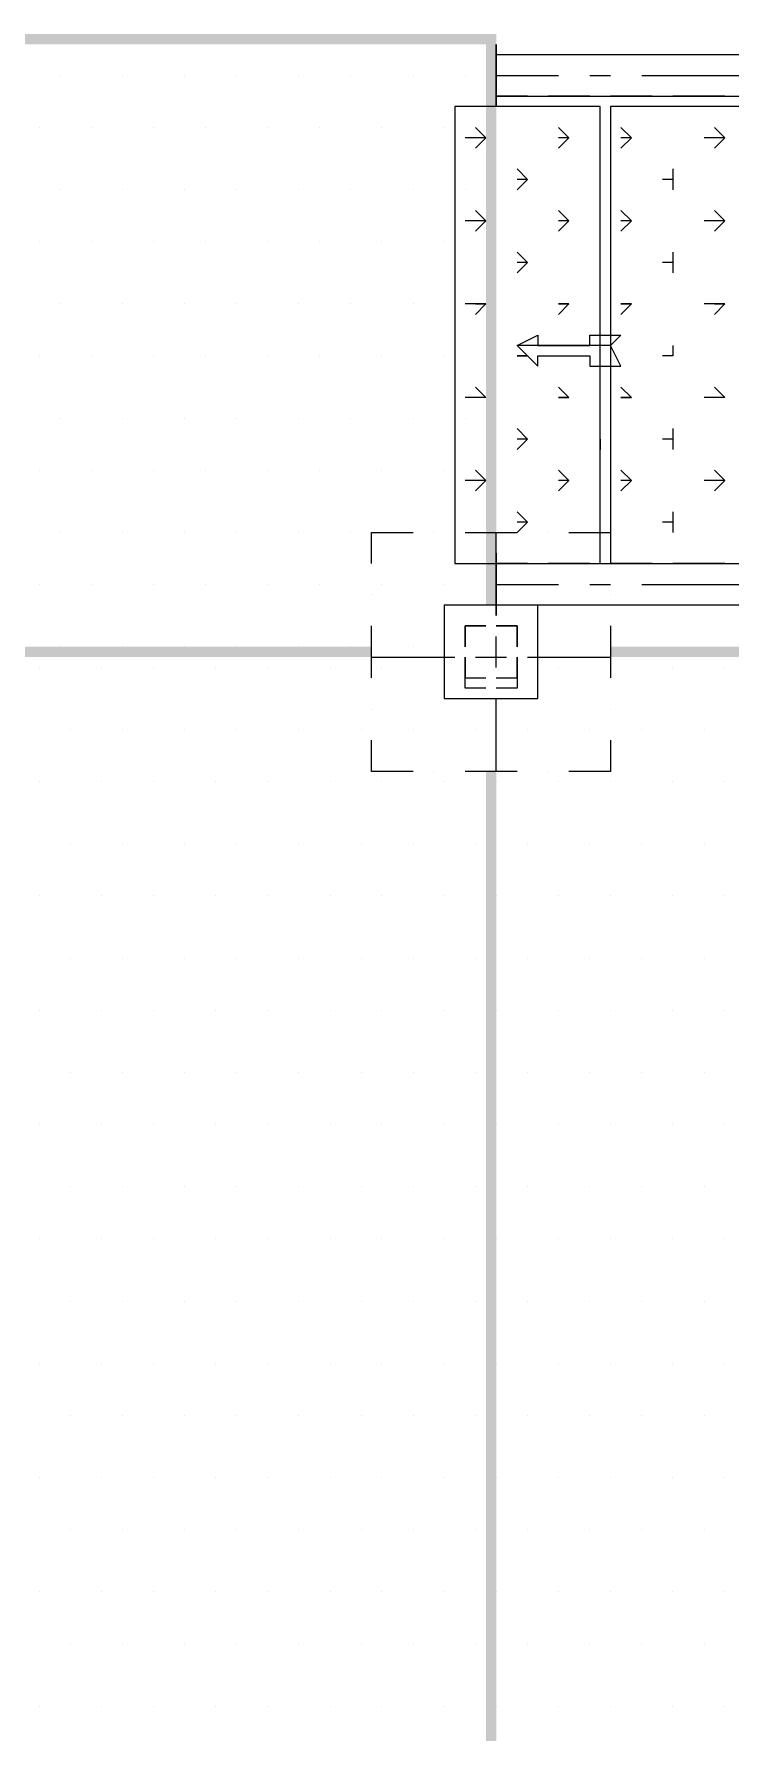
# Model space of a CAD drawing. Header units: metres. Extents: x -941 to 1333, y -28 to 1490.
# Drawn here: x 995.761 to 996.897, y 358.442 to 361.214 of the extents above; entities that cross this region are included whole.
import ezdxf

# ---------------------------------------------------------------- set-up
doc = ezdxf.new("R2010")
doc.units = ezdxf.units.M

msp = doc.modelspace()

# ---------------------------------------------------------------- linework, layer by layer
at = {"lineweight": 0}
for points in [[(996.51569, 361.09565), (996.51569, 361.1974), (996.51569, 361.09565)], [(996.51569, 361.1974), (996.51569, 361.11261), (999.02553, 361.11261), (999.02553, 361.18044), (996.51569, 361.18044)], [(996.51569, 361.09565), (996.51569, 361.1974), (996.51569, 361.09565)], [(995.80343, 361.14652), (995.80343, 361.14652)], [(995.90518, 361.14652), (995.90518, 361.14652)], [(996.00693, 361.14652), (996.00693, 361.14652)], [(996.09173, 361.14652), (996.09173, 361.14652)], [(996.19348, 361.14652), (996.19348, 361.14652)], [(996.27827, 361.14652), (996.27827, 361.14652)], [(996.38002, 361.14652), (996.38002, 361.14652)], [(996.46481, 361.14652), (996.46481, 361.14652)], [(996.51569, 361.14652), (996.61744, 361.14652)], [(996.66831, 361.14652), (996.70223, 361.14652)], [(996.7531, 361.14652), (996.97356, 361.14652)], [(996.56656, 361.11261), (996.51569, 361.11261)], [(996.66831, 361.11261), (996.60048, 361.11261)], [(996.77006, 361.11261), (996.70223, 361.11261)], [(996.88877, 361.11261), (996.80398, 361.11261)], [(995.76952, 361.06173), (995.76952, 361.06173)], [(995.85431, 361.06173), (995.85431, 361.06173)], [(995.95606, 361.06173), (995.95606, 361.06173)], [(996.04085, 361.06173), (996.04085, 361.06173)], [(996.1426, 361.06173), (996.1426, 361.06173)], [(996.22739, 361.06173), (996.22739, 361.06173)], [(996.32914, 361.06173), (996.32914, 361.06173)], [(996.43089, 361.06173), (996.43089, 361.06173)], [(996.48177, 361.06173), (996.49873, 361.04477), (996.46481, 361.04477)], [(996.61744, 361.06173), (996.63439, 361.04477), (996.61744, 361.04477)], [(996.71919, 361.06173), (996.73615, 361.04477), (996.71919, 361.04477)], [(996.87181, 361.06173), (996.88877, 361.04477), (996.85485, 361.04477)], [(996.49873, 361.04477), (996.48177, 361.02781)], [(996.63439, 361.04477), (996.61744, 361.02781)], [(996.73615, 361.04477), (996.71919, 361.02781)], [(996.88877, 361.04477), (996.87181, 361.02781)], [(996.5496, 360.9939), (996.56656, 360.97694), (996.5496, 360.97694)], [(996.68527, 360.9939), (996.68527, 360.9939)], [(996.80398, 360.9939), (996.80398, 360.97694), (996.78702, 360.97694)], [(995.80343, 360.95998), (995.80343, 360.95998)], [(995.90518, 360.95998), (995.90518, 360.95998)], [(996.00693, 360.95998), (996.00693, 360.95998)], [(996.09173, 360.95998), (996.09173, 360.95998)], [(996.19348, 360.95998), (996.19348, 360.95998)], [(996.27827, 360.95998), (996.27827, 360.95998)], [(996.38002, 360.95998), (996.38002, 360.95998)], [(996.46481, 360.95998), (996.46481, 360.95998)], [(996.56656, 360.97694), (996.5496, 360.95998)], [(996.68527, 360.97694), (996.68527, 360.97694)], [(996.68527, 360.95998), (996.68527, 360.95998)], [(996.80398, 360.97694), (996.80398, 360.95998)], [(996.48177, 360.92606), (996.49873, 360.90911), (996.46481, 360.90911)], [(996.61744, 360.92606), (996.63439, 360.90911), (996.61744, 360.90911)], [(996.71919, 360.92606), (996.73615, 360.90911), (996.71919, 360.90911)], [(996.87181, 360.92606), (996.88877, 360.90911), (996.85485, 360.90911)], [(996.49873, 360.90911), (996.48177, 360.89215)], [(996.63439, 360.90911), (996.61744, 360.89215)], [(996.73615, 360.90911), (996.71919, 360.89215)], [(996.88877, 360.90911), (996.87181, 360.89215)], [(995.76952, 360.87519), (995.76952, 360.87519)], [(995.85431, 360.87519), (995.85431, 360.87519)], [(995.95606, 360.87519), (995.95606, 360.87519)], [(996.04085, 360.87519), (996.04085, 360.87519)], [(996.1426, 360.87519), (996.1426, 360.87519)], [(996.22739, 360.87519), (996.22739, 360.87519)], [(996.32914, 360.87519), (996.32914, 360.87519)], [(996.43089, 360.87519), (996.43089, 360.87519)], [(996.5496, 360.85823), (996.56656, 360.84127), (996.5496, 360.84127)], [(996.56656, 360.84127), (996.5496, 360.82431)], [(996.68527, 360.84127), (996.68527, 360.85823)], [(996.68527, 360.84127), (996.68527, 360.84127)], [(996.80398, 360.85823), (996.80398, 360.84127), (996.78702, 360.84127)], [(996.80398, 360.84127), (996.80398, 360.82431)], [(996.68527, 360.82431), (996.68527, 360.82431)], [(995.80343, 360.77344), (995.80343, 360.77344)], [(995.90518, 360.77344), (995.90518, 360.77344)], [(996.00693, 360.77344), (996.00693, 360.77344)], [(996.09173, 360.77344), (996.09173, 360.77344)], [(996.19348, 360.77344), (996.19348, 360.77344)], [(996.27827, 360.77344), (996.27827, 360.77344)], [(996.38002, 360.77344), (996.38002, 360.77344)], [(996.48177, 360.77344), (996.49873, 360.77344), (996.46481, 360.77344)], [(996.46481, 360.77344), (996.46481, 360.77344)], [(996.49873, 360.77344), (996.48177, 360.75648)], [(996.61744, 360.77344), (996.63439, 360.77344), (996.61744, 360.77344)], [(996.63439, 360.77344), (996.61744, 360.75648)], [(996.71919, 360.77344), (996.73615, 360.77344), (996.71919, 360.77344)], [(996.73615, 360.77344), (996.71919, 360.75648)], [(996.87181, 360.77344), (996.88877, 360.77344), (996.85485, 360.77344)], [(996.88877, 360.77344), (996.87181, 360.75648)], [(996.5496, 360.70561), (996.58352, 360.72256), (996.58352, 360.70561), (996.66831, 360.70561), (996.66831, 360.72256), (996.71919, 360.72256), (996.70223, 360.70561), (996.5496, 360.70561), (996.58352, 360.67169), (996.58352, 360.68865), (996.66831, 360.68865), (996.66831, 360.67169), (996.71919, 360.67169), (996.70223, 360.70561)], [(996.5496, 360.70561), (996.56656, 360.68865), (996.5496, 360.68865), (996.56656, 360.68865)], [(996.68527, 360.70561), (996.68527, 360.70561)], [(996.80398, 360.70561), (996.80398, 360.68865), (996.78702, 360.68865)], [(995.76952, 360.68865), (995.76952, 360.68865)], [(995.85431, 360.68865), (995.85431, 360.68865)], [(995.95606, 360.68865), (995.95606, 360.68865)], [(996.04085, 360.68865), (996.04085, 360.68865)], [(996.1426, 360.68865), (996.1426, 360.68865)], [(996.22739, 360.68865), (996.22739, 360.68865)], [(996.32914, 360.68865), (996.32914, 360.68865)], [(996.43089, 360.68865), (996.43089, 360.68865)], [(996.68527, 360.68865), (996.68527, 360.68865)], [(996.68527, 360.68865), (996.68527, 360.68865)], [(996.80398, 360.68865), (996.80398, 360.68865)], [(996.48177, 360.63777), (996.49873, 360.62081), (996.46481, 360.62081)], [(996.49873, 360.62081), (996.48177, 360.62081)], [(996.61744, 360.63777), (996.63439, 360.62081), (996.61744, 360.62081), (996.63439, 360.62081)], [(996.71919, 360.63777), (996.73615, 360.62081), (996.71919, 360.62081), (996.73615, 360.62081)], [(996.87181, 360.63777), (996.88877, 360.62081), (996.85485, 360.62081)], [(996.88877, 360.62081), (996.87181, 360.62081)], [(995.80343, 360.5869), (995.80343, 360.5869)], [(995.90518, 360.5869), (995.90518, 360.5869)], [(996.00693, 360.5869), (996.00693, 360.5869)], [(996.09173, 360.5869), (996.09173, 360.5869)], [(996.19348, 360.5869), (996.19348, 360.5869)], [(996.27827, 360.5869), (996.27827, 360.5869)], [(996.38002, 360.5869), (996.38002, 360.5869)], [(996.46481, 360.5869), (996.46481, 360.5869)], [(996.5496, 360.56994), (996.56656, 360.55298), (996.5496, 360.55298)], [(996.68527, 360.56994), (996.68527, 360.56994)], [(996.80398, 360.56994), (996.80398, 360.55298), (996.78702, 360.55298)], [(996.56656, 360.55298), (996.5496, 360.53602)], [(996.68527, 360.55298), (996.68527, 360.55298)], [(996.68527, 360.55298), (996.68527, 360.53602)], [(996.80398, 360.55298), (996.80398, 360.53602)], [(995.76952, 360.5021), (995.76952, 360.5021)], [(995.85431, 360.5021), (995.85431, 360.5021)], [(995.95606, 360.5021), (995.95606, 360.5021)], [(996.04085, 360.5021), (996.04085, 360.5021)], [(996.1426, 360.5021), (996.1426, 360.5021)], [(996.22739, 360.5021), (996.22739, 360.5021)], [(996.32914, 360.5021), (996.32914, 360.5021)], [(996.43089, 360.5021), (996.43089, 360.5021)], [(996.48177, 360.5021), (996.49873, 360.48515), (996.46481, 360.48515)], [(996.49873, 360.48515), (996.48177, 360.46819)], [(996.61744, 360.5021), (996.63439, 360.48515), (996.61744, 360.48515)], [(996.63439, 360.48515), (996.61744, 360.46819)], [(996.71919, 360.5021), (996.73615, 360.48515), (996.71919, 360.48515)], [(996.73615, 360.48515), (996.71919, 360.46819)], [(996.87181, 360.5021), (996.88877, 360.48515), (996.85485, 360.48515)], [(996.88877, 360.48515), (996.87181, 360.46819)], [(996.5496, 360.43427), (996.56656, 360.41731), (996.5496, 360.41731)], [(996.68527, 360.41731), (996.68527, 360.43427)], [(996.80398, 360.43427), (996.80398, 360.41731), (996.78702, 360.41731)], [(995.80343, 360.40035), (995.80343, 360.40035)], [(995.90518, 360.40035), (995.90518, 360.40035)], [(996.00693, 360.40035), (996.00693, 360.40035)], [(996.09173, 360.40035), (996.09173, 360.40035)], [(996.19348, 360.40035), (996.19348, 360.40035)], [(996.27827, 360.40035), (996.27827, 360.40035)], [(996.31219, 360.34948), (996.31219, 360.40035), (996.38002, 360.40035)], [(996.38002, 360.40035), (996.38002, 360.40035)], [(996.41394, 360.40035), (996.41394, 360.40035)], [(996.46481, 360.40035), (996.5496, 360.40035)], [(996.46481, 360.40035), (996.46481, 360.40035)], [(996.51569, 360.26469), (996.51569, 360.40035)], [(996.56656, 360.41731), (996.5496, 360.40035)], [(996.60048, 360.40035), (996.60048, 360.40035)], [(996.63439, 360.40035), (996.70223, 360.40035), (996.70223, 360.34948)], [(996.68527, 360.41731), (996.68527, 360.41731)], [(996.68527, 360.40035), (996.68527, 360.40035)], [(996.80398, 360.41731), (996.80398, 360.40035)], [(996.48177, 360.34948), (996.48177, 360.34948)], [(996.51569, 360.36644), (996.51569, 360.26469), (996.51569, 360.36644)], [(996.51569, 360.36644), (996.51569, 360.26469), (996.51569, 360.36644)], [(996.56656, 360.34948), (996.51569, 360.34948)], [(996.51569, 360.26469), (996.51569, 360.34948), (999.02553, 360.34948), (999.02553, 360.28165), (996.51569, 360.28165)], [(996.66831, 360.34948), (996.60048, 360.34948)], [(996.61744, 360.34948), (996.61744, 360.34948)], [(996.77006, 360.34948), (996.70223, 360.34948)], [(996.73615, 360.34948), (996.71919, 360.34948)], [(996.88877, 360.34948), (996.80398, 360.34948)], [(996.87181, 360.34948), (996.87181, 360.34948)], [(995.76952, 360.31556), (995.76952, 360.31556)], [(995.85431, 360.31556), (995.85431, 360.31556)], [(995.95606, 360.31556), (995.95606, 360.31556)], [(996.04085, 360.31556), (996.04085, 360.31556)], [(996.1426, 360.31556), (996.1426, 360.31556)], [(996.22739, 360.31556), (996.22739, 360.31556)], [(996.32914, 360.31556), (996.32914, 360.31556)], [(996.43089, 360.31556), (996.43089, 360.31556)], [(996.51569, 360.31556), (996.61744, 360.31556)], [(996.66831, 360.31556), (996.70223, 360.31556)], [(996.7531, 360.31556), (996.97356, 360.31556)], [(996.31219, 360.2986), (996.31219, 360.2986)], [(996.70223, 360.2986), (996.70223, 360.2986)], [(996.31219, 360.16294), (996.31219, 360.24773)], [(996.51569, 360.17989), (996.51569, 360.23077)], [(996.70223, 360.24773), (996.70223, 360.16294)], [(995.80343, 360.21381), (995.80343, 360.21381)], [(995.90518, 360.21381), (995.90518, 360.21381)], [(996.00693, 360.21381), (996.00693, 360.21381)], [(996.09173, 360.21381), (996.09173, 360.21381)], [(996.19348, 360.21381), (996.19348, 360.21381)], [(996.27827, 360.21381), (996.27827, 360.21381)], [(996.38002, 360.21381), (996.38002, 360.21381)], [(996.46481, 360.21381), (996.46481, 360.21381)], [(995.76952, 360.17989), (995.76952, 360.17989)], [(995.87127, 360.17989), (995.87127, 360.17989)], [(995.95606, 360.17989), (995.95606, 360.17989)], [(996.05781, 360.17989), (996.05781, 360.17989)], [(996.1426, 360.17989), (996.1426, 360.17989)], [(996.24435, 360.17989), (996.24435, 360.17989)], [(996.31219, 360.19685), (996.44785, 360.19685)], [(996.32914, 360.17989), (996.32914, 360.17989)], [(996.43089, 360.17989), (996.43089, 360.17989)], [(996.49873, 360.14598), (996.46481, 360.14598), (996.46481, 360.16294), (996.46481, 360.19685), (996.46481, 360.16294), (996.49873, 360.16294)], [(996.48177, 360.19685), (996.53264, 360.19685)], [(996.51569, 360.16294), (996.5496, 360.16294), (996.5496, 360.19685), (996.5496, 360.16294), (996.5496, 360.14598), (996.51569, 360.14598)], [(996.51569, 360.17989), (996.51569, 360.17989)], [(996.56656, 360.19685), (996.70223, 360.19685)], [(996.61744, 360.17989), (996.61744, 360.17989)], [(996.70223, 360.17989), (996.70223, 360.17989)], [(996.80398, 360.17989), (996.80398, 360.17989)], [(996.88877, 360.17989), (996.88877, 360.17989)], [(996.5496, 360.16294), (996.5496, 360.16294)], [(996.51569, 360.01031), (996.51569, 360.12902)], [(996.31219, 360.11206), (996.31219, 360.11206)], [(996.70223, 360.11206), (996.70223, 360.11206)], [(995.82039, 360.07814), (995.82039, 360.07814)], [(995.90518, 360.07814), (995.90518, 360.07814)], [(996.00693, 360.07814), (996.00693, 360.07814)], [(996.09173, 360.07814), (996.09173, 360.07814)], [(996.19348, 360.07814), (996.19348, 360.07814)], [(996.29523, 360.07814), (996.29523, 360.07814)], [(996.38002, 360.07814), (996.38002, 360.07814)], [(996.48177, 360.07814), (996.48177, 360.07814)], [(996.56656, 360.07814), (996.56656, 360.07814)], [(996.66831, 360.07814), (996.66831, 360.07814)], [(996.7531, 360.07814), (996.7531, 360.07814)], [(996.85485, 360.07814), (996.85485, 360.07814)], [(996.38002, 360.01031), (996.31219, 360.01031), (996.31219, 360.06119)], [(996.70223, 360.06119), (996.70223, 360.01031), (996.63439, 360.01031)], [(996.41394, 360.01031), (996.41394, 360.01031)], [(996.5496, 360.01031), (996.46481, 360.01031)], [(996.60048, 360.01031), (996.60048, 360.01031)], [(995.76952, 359.99335), (995.76952, 359.99335)], [(995.87127, 359.99335), (995.87127, 359.99335)], [(995.95606, 359.99335), (995.95606, 359.99335)], [(996.05781, 359.99335), (996.05781, 359.99335)], [(996.1426, 359.99335), (996.1426, 359.99335)], [(996.24435, 359.99335), (996.24435, 359.99335)], [(996.32914, 359.99335), (996.32914, 359.99335)], [(996.43089, 359.99335), (996.43089, 359.99335)], [(996.51569, 359.99335), (996.51569, 359.99335)], [(996.61744, 359.99335), (996.61744, 359.99335)], [(996.70223, 359.99335), (996.70223, 359.99335)], [(996.80398, 359.99335), (996.80398, 359.99335)], [(996.88877, 359.99335), (996.88877, 359.99335)], [(995.82039, 359.8916), (995.82039, 359.8916)], [(995.90518, 359.8916), (995.90518, 359.8916)], [(996.00693, 359.8916), (996.00693, 359.8916)], [(996.09173, 359.8916), (996.09173, 359.8916)], [(996.19348, 359.8916), (996.19348, 359.8916)], [(996.29523, 359.8916), (996.29523, 359.8916)], [(996.38002, 359.8916), (996.38002, 359.8916)], [(996.48177, 359.8916), (996.48177, 359.8916)], [(996.56656, 359.8916), (996.56656, 359.8916)], [(996.66831, 359.8916), (996.66831, 359.8916)], [(996.7531, 359.8916), (996.7531, 359.8916)], [(996.85485, 359.8916), (996.85485, 359.8916)], [(995.76952, 359.80681), (995.76952, 359.80681)], [(995.87127, 359.80681), (995.87127, 359.80681)], [(995.95606, 359.80681), (995.95606, 359.80681)], [(996.05781, 359.80681), (996.05781, 359.80681)], [(996.1426, 359.80681), (996.1426, 359.80681)], [(996.24435, 359.80681), (996.24435, 359.80681)], [(996.32914, 359.80681), (996.32914, 359.80681)], [(996.43089, 359.80681), (996.43089, 359.80681)], [(996.51569, 359.80681), (996.51569, 359.80681)], [(996.61744, 359.80681), (996.61744, 359.80681)], [(996.70223, 359.80681), (996.70223, 359.80681)], [(996.80398, 359.80681), (996.80398, 359.80681)], [(996.88877, 359.80681), (996.88877, 359.80681)], [(995.82039, 359.70506), (995.82039, 359.70506)], [(995.90518, 359.70506), (995.90518, 359.70506)], [(996.00693, 359.70506), (996.00693, 359.70506)], [(996.09173, 359.70506), (996.09173, 359.70506)], [(996.19348, 359.70506), (996.19348, 359.70506)], [(996.29523, 359.70506), (996.29523, 359.70506)], [(996.38002, 359.70506), (996.38002, 359.70506)], [(996.48177, 359.70506), (996.48177, 359.70506)], [(996.56656, 359.70506), (996.56656, 359.70506)], [(996.66831, 359.70506), (996.66831, 359.70506)], [(996.7531, 359.70506), (996.7531, 359.70506)], [(996.85485, 359.70506), (996.85485, 359.70506)], [(995.76952, 359.62027), (995.76952, 359.62027)], [(995.87127, 359.62027), (995.87127, 359.62027)], [(995.95606, 359.62027), (995.95606, 359.62027)], [(996.05781, 359.62027), (996.05781, 359.62027)], [(996.1426, 359.62027), (996.1426, 359.62027)], [(996.24435, 359.62027), (996.24435, 359.62027)], [(996.32914, 359.62027), (996.32914, 359.62027)], [(996.43089, 359.62027), (996.43089, 359.62027)], [(996.51569, 359.62027), (996.51569, 359.62027)], [(996.61744, 359.62027), (996.61744, 359.62027)], [(996.70223, 359.62027), (996.70223, 359.62027)], [(996.80398, 359.62027), (996.80398, 359.62027)], [(996.88877, 359.62027), (996.88877, 359.62027)], [(995.82039, 359.51852), (995.82039, 359.51852)], [(995.90518, 359.51852), (995.90518, 359.51852)], [(996.00693, 359.51852), (996.00693, 359.51852)], [(996.09173, 359.51852), (996.09173, 359.51852)], [(996.19348, 359.51852), (996.19348, 359.51852)], [(996.29523, 359.51852), (996.29523, 359.51852)], [(996.38002, 359.51852), (996.38002, 359.51852)], [(996.48177, 359.51852), (996.48177, 359.51852)], [(996.56656, 359.51852), (996.56656, 359.51852)], [(996.66831, 359.51852), (996.66831, 359.51852)], [(996.7531, 359.51852), (996.7531, 359.51852)], [(996.85485, 359.51852), (996.85485, 359.51852)], [(995.76952, 359.43373), (995.76952, 359.43373)], [(995.87127, 359.43373), (995.87127, 359.43373)], [(995.95606, 359.43373), (995.95606, 359.43373)], [(996.05781, 359.43373), (996.05781, 359.43373)], [(996.1426, 359.43373), (996.1426, 359.43373)], [(996.24435, 359.43373), (996.24435, 359.43373)], [(996.32914, 359.43373), (996.32914, 359.43373)], [(996.43089, 359.43373), (996.43089, 359.43373)], [(996.51569, 359.43373), (996.51569, 359.43373)], [(996.61744, 359.43373), (996.61744, 359.43373)], [(996.70223, 359.43373), (996.70223, 359.43373)], [(996.80398, 359.43373), (996.80398, 359.43373)], [(996.88877, 359.43373), (996.88877, 359.43373)], [(995.82039, 359.33197), (995.82039, 359.33197)], [(995.90518, 359.33197), (995.90518, 359.33197)], [(996.00693, 359.33197), (996.00693, 359.33197)], [(996.09173, 359.33197), (996.09173, 359.33197)], [(996.19348, 359.33197), (996.19348, 359.33197)], [(996.29523, 359.33197), (996.29523, 359.33197)], [(996.38002, 359.33197), (996.38002, 359.33197)], [(996.48177, 359.33197), (996.48177, 359.33197)], [(996.56656, 359.33197), (996.56656, 359.33197)], [(996.66831, 359.33197), (996.66831, 359.33197)], [(996.7531, 359.33197), (996.7531, 359.33197)], [(996.85485, 359.33197), (996.85485, 359.33197)], [(995.76952, 359.24718), (995.76952, 359.24718)], [(995.87127, 359.24718), (995.87127, 359.24718)], [(995.95606, 359.24718), (995.95606, 359.24718)], [(996.05781, 359.24718), (996.05781, 359.24718)], [(996.1426, 359.24718), (996.1426, 359.24718)], [(996.24435, 359.24718), (996.24435, 359.24718)], [(996.32914, 359.24718), (996.32914, 359.24718)], [(996.43089, 359.24718), (996.43089, 359.24718)], [(996.51569, 359.24718), (996.51569, 359.24718)], [(996.61744, 359.24718), (996.61744, 359.24718)], [(996.70223, 359.24718), (996.70223, 359.24718)], [(996.80398, 359.24718), (996.80398, 359.24718)], [(996.88877, 359.24718), (996.88877, 359.24718)], [(995.82039, 359.14543), (995.82039, 359.14543)], [(995.90518, 359.14543), (995.90518, 359.14543)], [(996.00693, 359.14543), (996.00693, 359.14543)], [(996.09173, 359.14543), (996.09173, 359.14543)], [(996.19348, 359.14543), (996.19348, 359.14543)], [(996.29523, 359.14543), (996.29523, 359.14543)], [(996.38002, 359.14543), (996.38002, 359.14543)], [(996.48177, 359.14543), (996.48177, 359.14543)], [(996.56656, 359.14543), (996.56656, 359.14543)], [(996.66831, 359.14543), (996.66831, 359.14543)], [(996.7531, 359.14543), (996.7531, 359.14543)], [(996.85485, 359.14543), (996.85485, 359.14543)], [(995.76952, 359.04368), (995.76952, 359.04368)], [(995.87127, 359.04368), (995.87127, 359.04368)], [(995.95606, 359.04368), (995.95606, 359.04368)], [(996.05781, 359.04368), (996.05781, 359.04368)], [(996.1426, 359.04368), (996.1426, 359.04368)], [(996.24435, 359.04368), (996.24435, 359.04368)], [(996.32914, 359.04368), (996.32914, 359.04368)], [(996.43089, 359.04368), (996.43089, 359.04368)], [(996.51569, 359.04368), (996.51569, 359.04368)], [(996.61744, 359.04368), (996.61744, 359.04368)], [(996.70223, 359.04368), (996.70223, 359.04368)], [(996.80398, 359.04368), (996.80398, 359.04368)], [(996.88877, 359.04368), (996.88877, 359.04368)], [(995.82039, 358.95889), (995.82039, 358.95889)], [(995.90518, 358.95889), (995.90518, 358.95889)], [(996.00693, 358.95889), (996.00693, 358.95889)], [(996.09173, 358.95889), (996.09173, 358.95889)], [(996.19348, 358.95889), (996.19348, 358.95889)], [(996.29523, 358.95889), (996.29523, 358.95889)], [(996.38002, 358.95889), (996.38002, 358.95889)], [(996.48177, 358.95889), (996.48177, 358.95889)], [(996.56656, 358.95889), (996.56656, 358.95889)], [(996.66831, 358.95889), (996.66831, 358.95889)], [(996.7531, 358.95889), (996.7531, 358.95889)], [(996.85485, 358.95889), (996.85485, 358.95889)], [(995.76952, 358.85714), (995.76952, 358.85714)], [(995.87127, 358.85714), (995.87127, 358.85714)], [(995.95606, 358.85714), (995.95606, 358.85714)], [(996.05781, 358.85714), (996.05781, 358.85714)], [(996.1426, 358.85714), (996.1426, 358.85714)], [(996.24435, 358.85714), (996.24435, 358.85714)], [(996.32914, 358.85714), (996.32914, 358.85714)], [(996.43089, 358.85714), (996.43089, 358.85714)], [(996.51569, 358.85714), (996.51569, 358.85714)], [(996.61744, 358.85714), (996.61744, 358.85714)], [(996.70223, 358.85714), (996.70223, 358.85714)], [(996.80398, 358.85714), (996.80398, 358.85714)], [(996.88877, 358.85714), (996.88877, 358.85714)], [(995.82039, 358.77235), (995.82039, 358.77235)], [(995.90518, 358.77235), (995.90518, 358.77235)], [(996.00693, 358.77235), (996.00693, 358.77235)], [(996.09173, 358.77235), (996.09173, 358.77235)], [(996.19348, 358.77235), (996.19348, 358.77235)], [(996.29523, 358.77235), (996.29523, 358.77235)], [(996.38002, 358.77235), (996.38002, 358.77235)], [(996.48177, 358.77235), (996.48177, 358.77235)], [(996.56656, 358.77235), (996.56656, 358.77235)], [(996.66831, 358.77235), (996.66831, 358.77235)], [(996.7531, 358.77235), (996.7531, 358.77235)], [(996.85485, 358.77235), (996.85485, 358.77235)], [(995.76952, 358.6706), (995.76952, 358.6706)], [(995.87127, 358.6706), (995.87127, 358.6706)], [(995.95606, 358.6706), (995.95606, 358.6706)], [(996.05781, 358.6706), (996.05781, 358.6706)], [(996.1426, 358.6706), (996.1426, 358.6706)], [(996.24435, 358.6706), (996.24435, 358.6706)], [(996.32914, 358.6706), (996.32914, 358.6706)], [(996.43089, 358.6706), (996.43089, 358.6706)], [(996.51569, 358.6706), (996.51569, 358.6706)], [(996.61744, 358.6706), (996.61744, 358.6706)], [(996.70223, 358.6706), (996.70223, 358.6706)], [(996.80398, 358.6706), (996.80398, 358.6706)], [(996.88877, 358.6706), (996.88877, 358.6706)], [(995.82039, 358.58581), (995.82039, 358.58581)], [(995.90518, 358.58581), (995.90518, 358.58581)], [(996.00693, 358.58581), (996.00693, 358.58581)], [(996.09173, 358.58581), (996.09173, 358.58581)], [(996.19348, 358.58581), (996.19348, 358.58581)], [(996.29523, 358.58581), (996.29523, 358.58581)], [(996.38002, 358.58581), (996.38002, 358.58581)], [(996.48177, 358.58581), (996.48177, 358.58581)], [(996.56656, 358.58581), (996.56656, 358.58581)], [(996.66831, 358.58581), (996.66831, 358.58581)], [(996.7531, 358.58581), (996.7531, 358.58581)], [(996.85485, 358.58581), (996.85485, 358.58581)], [(995.76952, 358.48405), (995.76952, 358.48405)], [(995.87127, 358.48405), (995.87127, 358.48405)], [(995.95606, 358.48405), (995.95606, 358.48405)], [(996.05781, 358.48405), (996.05781, 358.48405)], [(996.1426, 358.48405), (996.1426, 358.48405)], [(996.24435, 358.48405), (996.24435, 358.48405)], [(996.32914, 358.48405), (996.32914, 358.48405)], [(996.43089, 358.48405), (996.43089, 358.48405)], [(996.51569, 358.48405), (996.51569, 358.48405)], [(996.61744, 358.48405), (996.61744, 358.48405)], [(996.70223, 358.48405), (996.70223, 358.48405)], [(996.80398, 358.48405), (996.80398, 358.48405)], [(996.88877, 358.48405), (996.88877, 358.48405)]]:
    msp.add_lwpolyline(points, dxfattribs=at)
for points in [[(996.68527, 361.09565), (996.44785, 361.09565), (996.44785, 360.34948), (996.68527, 360.34948)], [(996.93965, 361.09565), (996.70223, 361.09565), (996.70223, 360.34948), (996.93965, 360.34948)], [(996.58352, 360.12902), (996.58352, 360.28165), (996.43089, 360.28165), (996.43089, 360.12902)], [(996.46481, 360.21381), (996.46481, 360.24773), (996.49873, 360.24773), (996.46481, 360.24773)], [(996.5496, 360.21381), (996.5496, 360.24773), (996.51569, 360.24773), (996.5496, 360.24773)]]:
    msp.add_lwpolyline(points, close=True, dxfattribs=at)
for points in [[(996.51569, 361.1974), (996.51569, 361.21436), (995.70168, 361.1974)], [(996.51569, 361.21436), (995.70168, 361.1974), (995.70168, 361.21436)], [(996.49873, 360.28165), (996.51569, 360.28165), (996.49873, 361.1974)], [(996.51569, 360.28165), (996.49873, 361.1974), (996.51569, 361.1974)], [(992.85267, 360.21381), (992.85267, 360.19685), (996.31219, 360.21381)], [(992.85267, 360.19685), (996.31219, 360.21381), (996.31219, 360.19685)], [(996.70223, 360.21381), (996.70223, 360.19685), (999.17815, 360.21381)], [(996.70223, 360.19685), (999.17815, 360.21381), (999.17815, 360.19685)], [(996.49873, 358.00922), (996.51569, 358.00922), (996.49873, 360.01031)], [(996.51569, 358.00922), (996.49873, 360.01031), (996.51569, 360.01031)]]:
    msp.add_solid(points)

doc.saveas('drawing.dxf')
